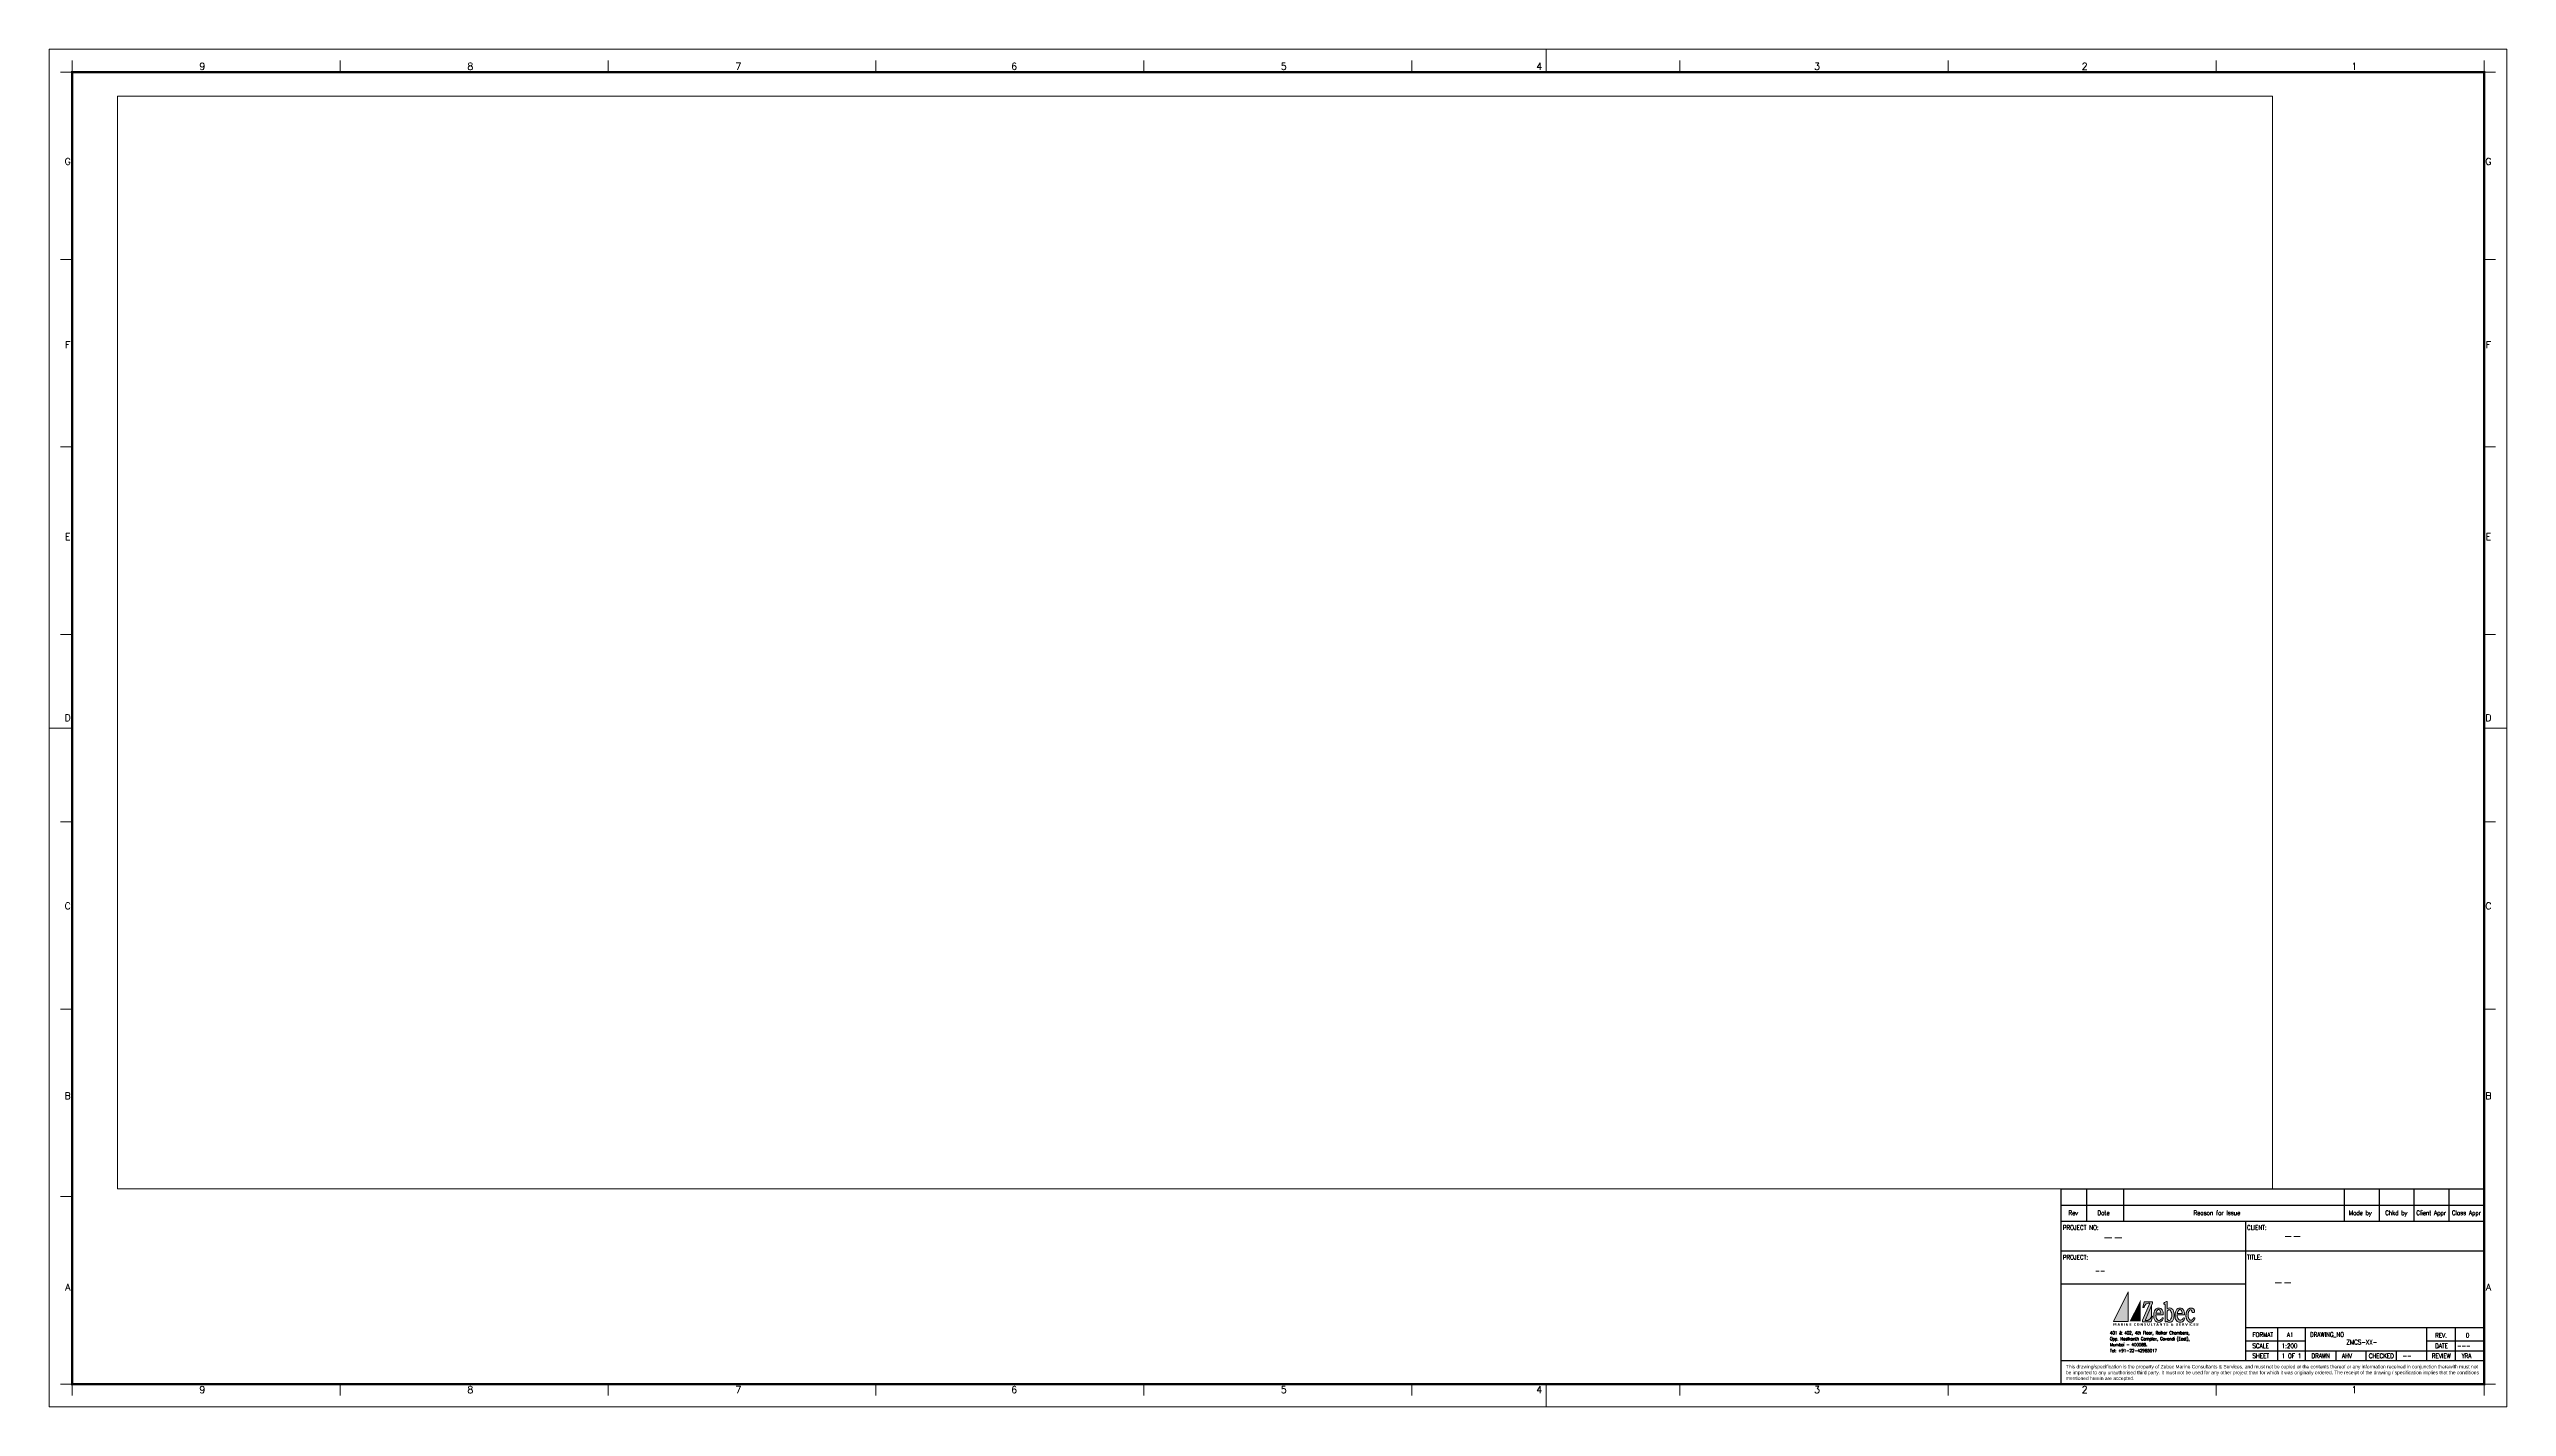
# Paper-space layout 'Layout1' of a CAD drawing. Header units: inches. Extents: x 134548 to 349662, y 206262 to 325062.
import ezdxf
from ezdxf.enums import TextEntityAlignment as Align

# ---------------------------------------------------------------- set-up
doc = ezdxf.new("R2010")
doc.units = ezdxf.units.IN
doc.header["$MEASUREMENT"] = 0
doc.layers.get('0').update_dxf_attribs({"color": 1, "lineweight": 20})
doc.layers.add('Block', color=7, linetype='Continuous', lineweight=0)
doc.styles.add('Romand', font='romand.shx')
doc.styles.add('Romans', font='romans.shx', dxfattribs={"width": 0.8})
doc.styles.get("Standard").update_dxf_attribs({"font": 'arial.ttf'})
doc.styles.add('Text', font='romans.shx')

# ---------------------------------------------------------------- blocks, each defined once
blk = doc.blocks.new('A$C129C6083')
at = {"color": 0}
for p, q in [((700.3, -203.8), (700.3, -213.8)), ((55.2, -213.8), (50.2, -213.8)), ((55.2, -213.8), (55.2, -208.8)), ((172.5, -213.8), (172.5, -208.8)), ((289.8, -213.8), (289.8, -208.8)), ((407, -213.8), (407, -208.8)), ((524.3, -213.8), (524.3, -208.8)), ((641.6, -213.8), (641.6, -208.8)), ((758.9, -213.8), (758.9, -208.8)), ((876.2, -213.8), (876.2, -208.8)), ((993.5, -213.8), (993.5, -208.8)), ((1110.8, -213.8), (1110.8, -208.8)), ((1110.8, -213.8), (1115.8, -213.8)), ((55.2, -295.8), (50.2, -295.8)), ((1110.8, -295.8), (1115.8, -295.8)), ((55.2, -377.8), (50.2, -377.8)), ((1110.8, -377.8), (1115.8, -377.8)), ((55.2, -459.8), (50.2, -459.8)), ((1110.8, -459.8), (1115.8, -459.8)), ((55.2, -500.8), (45.2, -500.8)), ((1110.8, -500.8), (1120.8, -500.8)), ((55.2, -541.8), (50.2, -541.8)), ((1110.8, -541.8), (1115.8, -541.8)), ((55.2, -623.8), (50.2, -623.8)), ((1110.8, -623.8), (1115.8, -623.8)), ((55.2, -705.8), (50.2, -705.8)), ((55.2, -787.8), (50.2, -787.8)), ((55.2, -787.8), (55.2, -792.8)), ((172.5, -787.8), (172.5, -792.8)), ((289.8, -787.8), (289.8, -792.8)), ((407, -787.8), (407, -792.8)), ((524.3, -787.8), (524.3, -792.8)), ((641.6, -787.8), (641.6, -792.8)), ((700.3, -797.8), (700.3, -787.8)), ((758.9, -787.8), (758.9, -792.8)), ((876.2, -787.8), (876.2, -792.8)), ((993.5, -787.8), (993.5, -792.8)), ((1110.8, -787.8), (1110.8, -792.8)), ((1110.8, -787.8), (1115.8, -787.8))]:
    blk.add_line(p, q, dxfattribs=at)
blk.add_lwpolyline([(45.2, -203.8), (1120.8, -203.8), (1120.8, -797.8), (45.2, -797.8)], close=True, dxfattribs=at)
at = {"color": 0, "const_width": 1}
blk.add_lwpolyline([(55.2, -787.8), (55.2, -213.8), (1110.8, -213.8), (1110.8, -787.8)], close=True, dxfattribs=at)
at = {"color": 0, "style": 'Text'}
for s, p in [('9', (112.2, -212.8)), ('8', (229.5, -212.8)), ('7', (346.8, -212.8)), ('6', (467.5, -212.8)), ('5', (585.5, -212.8)), ('4', (697.3, -212.8)), ('3', (818.9, -212.8)), ('2', (936, -212.8)), ('1', (1054, -212.8)), ('G', (53.3, -254.4)), ('G', (1112.7, -254.4)), ('F', (53.3, -334.6)), ('F', (1112.7, -334.6)), ('E', (53.3, -418.6)), ('E', (1112.7, -418.6)), ('D', (53.3, -497.8)), ('D', (1112.7, -497.8)), ('C', (53.3, -580.1)), ('C', (1112.7, -580.1)), ('B', (53.3, -663.2)), ('B', (1112.7, -663.2)), ('A', (53.3, -746.9)), ('A', (1112.7, -746.9)), ('9', (112.2, -791.8)), ('8', (229.5, -791.8)), ('7', (346.8, -791.8)), ('6', (467.5, -791.8)), ('5', (585.5, -791.8)), ('4', (697.3, -791.8)), ('3', (818.9, -791.8)), ('2', (936, -791.8)), ('1', (1054, -791.8))]:
    blk.add_text(s, height=3, dxfattribs=at).set_placement(p, align=Align.CENTER)
blk = doc.blocks.new('A$C6BCE7778')
h = blk.add_hatch(color=123)
h.paths.add_polyline_path([(5.48, 12.35), (0.1, 1.6), (5.48, 1.6)])
h.paths.add_polyline_path([(13.97, 7.36), (11.6, 1.95), (12.67, 1.95), (13.15, 2.26), (13.45, 2.55), (13.69, 2.88), (13.91, 3.25), (13.97, 3.45)])
blk.add_hatch(color=71).paths.add_polyline_path([(10.06, 9.58), (6, 1.6), (10.06, 1.6)])
h = blk.add_hatch(color=256)
h.paths.add_polyline_path([(14.37, 3.45), (13.97, 3.45), (13.91, 3.25), (13.69, 2.88), (13.45, 2.55), (13.15, 2.26), (12.67, 1.95), (11.6, 1.95), (14.35, 8.21), (14.35, 8.71), (11.24, 8.71), (10.8, 6.71), (11.25, 6.71), (11.35, 7.04), (11.53, 7.36), (11.78, 7.71), (12.07, 7.95), (12.41, 8.1), (12.71, 8.24), (13.39, 8.24), (10.67, 1.99), (10.67, 1.45), (13.81, 1.45)])
h.paths.add_polyline_path([(16.29, 2.08), (16.05, 2.32), (15.82, 2.65), (15.72, 2.97), (15.66, 3.27), (15.6, 3.63), (15.57, 3.8), (15.57, 4.02), (18.19, 4.02), (18.19, 4.85), (18.08, 5.29), (17.81, 5.87), (17.36, 6.31), (16.91, 6.48), (16.11, 6.48), (15.62, 6.19), (15.31, 5.86), (15.08, 5.49), (14.9, 5.02), (14.81, 4.6), (14.76, 4.18), (14.76, 3.5), (14.86, 2.82), (15.06, 2.28), (15.35, 1.85), (15.76, 1.47), (16.15, 1.32), (16.97, 1.32), (17.3, 1.41), (17.66, 1.69), (17.97, 2.01), (18.16, 2.3), (18.26, 2.57), (18.26, 2.73), (18.12, 2.88), (17.82, 2.88), (17.74, 2.69), (17.59, 2.45), (17.36, 2.24), (17.12, 2.09), (16.87, 1.97), (16.51, 1.97)])
h.paths.add_polyline_path([(15.6, 4.54), (15.6, 4.64), (15.66, 4.88), (15.78, 5.17), (15.92, 5.42), (16.11, 5.67), (16.31, 5.86), (16.46, 5.94), (16.67, 5.9), (16.84, 5.8), (17.01, 5.65), (17.17, 5.39), (17.28, 5.11), (17.39, 4.83), (17.39, 4.54)], flags=16)
h.paths.add_polyline_path([(21.82, 2.13), (22.06, 2.65), (22.14, 3.11), (22.18, 3.5), (22.19, 4.29), (22.12, 4.76), (21.98, 5.4), (21.71, 5.89), (21.43, 6.22), (21.06, 6.42), (20.6, 6.5), (20.2, 6.44), (19.86, 6.36), (19.69, 6.25), (19.69, 8.81), (19.39, 8.83), (19.25, 8.73), (19.01, 8.57), (18.74, 8.48), (18.62, 8.38), (18.46, 8.38), (18.46, 7.93), (18.65, 7.91), (18.85, 7.78), (18.99, 7.7), (18.99, 1.38), (19.4, 1.38), (19.58, 1.67), (19.83, 1.49), (20.05, 1.34), (20.28, 1.32), (20.9, 1.29), (21.23, 1.42), (21.57, 1.72)])
h.paths.add_polyline_path([(19.82, 2.3), (19.69, 2.51), (19.69, 5.26), (19.76, 5.41), (19.92, 5.58), (20.16, 5.76), (20.37, 5.81), (20.63, 5.79), (20.85, 5.62), (21.08, 5.25), (21.26, 4.86), (21.36, 4.26), (21.4, 3.79), (21.34, 3.36), (21.27, 2.91), (21.07, 2.5), (20.81, 2.08), (20.58, 1.95), (20.3, 1.98), (20.12, 2.03), (19.97, 2.16)], flags=16)
h.paths.add_polyline_path([(24.03, 2.11), (23.78, 2.4), (23.59, 2.73), (23.43, 3.13), (23.35, 3.55), (23.35, 4.02), (25.95, 4.02), (25.95, 4.71), (25.86, 5.12), (25.71, 5.6), (25.44, 6.01), (25.13, 6.29), (24.74, 6.46), (23.92, 6.45), (23.55, 6.3), (23.17, 6.02), (22.91, 5.6), (22.68, 5.11), (22.56, 4.53), (22.56, 3.3), (22.66, 2.81), (22.78, 2.39), (23.03, 1.96), (23.37, 1.58), (23.68, 1.38), (23.96, 1.32), (24.75, 1.32), (25.22, 1.5), (25.59, 1.82), (25.85, 2.14), (26.01, 2.39), (26.04, 2.69), (25.91, 2.89), (25.71, 2.91), (25.57, 2.83), (25.36, 2.51), (25.18, 2.3), (24.94, 2.17), (24.65, 1.99), (24.29, 1.99)])
h.paths.add_polyline_path([(23.34, 4.53), (23.4, 4.71), (23.44, 4.9), (23.54, 5.16), (23.67, 5.37), (23.81, 5.58), (24, 5.82), (24.22, 5.94), (24.44, 5.91), (24.66, 5.8), (24.87, 5.57), (25.03, 5.18), (25.13, 4.82), (25.14, 4.53)], flags=16)
h.paths.add_polyline_path([(29.25, 1.76), (29.28, 1.8), (29.31, 1.84), (29.35, 1.88), (29.38, 1.92), (29.41, 1.96), (29.43, 2), (29.46, 2.04), (29.49, 2.08), (29.52, 2.12), (29.54, 2.15), (29.57, 2.19), (29.59, 2.23), (29.62, 2.26), (29.64, 2.29), (29.66, 2.32), (29.68, 2.36), (29.7, 2.39), (29.71, 2.41), (29.73, 2.44), (29.74, 2.47), (29.75, 2.5), (29.76, 2.53), (29.77, 2.56), (29.77, 2.59), (29.77, 2.62), (29.78, 2.65), (29.77, 2.68), (29.77, 2.71), (29.77, 2.74), (29.76, 2.77), (29.75, 2.79), (29.74, 2.81), (29.73, 2.83), (29.72, 2.85), (29.7, 2.86), (29.68, 2.87), (29.66, 2.88), (29.64, 2.89), (29.61, 2.9), (29.59, 2.9), (29.56, 2.9), (29.53, 2.91), (29.5, 2.91), (29.48, 2.9), (29.45, 2.9), (29.42, 2.89), (29.4, 2.88), (29.37, 2.87), (29.35, 2.86), (29.33, 2.84), (29.32, 2.82), (29.3, 2.8), (29.28, 2.78), (29.27, 2.75), (29.25, 2.73), (29.23, 2.69), (29.2, 2.63), (29.16, 2.58), (29.11, 2.53), (29.07, 2.47), (29.02, 2.42), (28.97, 2.37), (28.92, 2.32), (28.87, 2.27), (28.82, 2.22), (28.77, 2.18), (28.72, 2.14), (28.67, 2.11), (28.62, 2.08), (28.57, 2.05), (28.52, 2.03), (28.48, 2.02), (28.43, 2.01), (28.38, 2.01), (28.33, 2.02), (28.27, 2.03), (28.21, 2.04), (28.14, 2.06), (28.08, 2.08), (28.02, 2.11), (27.96, 2.15), (27.91, 2.2), (27.87, 2.24), (27.85, 2.27), (27.82, 2.3), (27.8, 2.33), (27.78, 2.36), (27.75, 2.4), (27.73, 2.43), (27.71, 2.47), (27.68, 2.51), (27.66, 2.54), (27.64, 2.58), (27.62, 2.62), (27.6, 2.66), (27.57, 2.69), (27.55, 2.73), (27.54, 2.77), (27.52, 2.81), (27.5, 2.84), (27.48, 2.9), (27.45, 2.97), (27.43, 3.03), (27.42, 3.1), (27.4, 3.17), (27.39, 3.23), (27.37, 3.3), (27.36, 3.36), (27.36, 3.41), (27.35, 3.45), (27.35, 3.5), (27.34, 3.56), (27.34, 3.62), (27.33, 3.68), (27.33, 3.74), (27.33, 3.8), (27.33, 3.87), (27.33, 3.93), (27.33, 4), (27.33, 4.06), (27.33, 4.13), (27.34, 4.19), (27.34, 4.26), (27.35, 4.32), (27.35, 4.38), (27.36, 4.44), (27.37, 4.5), (27.38, 4.55), (27.39, 4.61), (27.4, 4.66), (27.41, 4.71), (27.42, 4.76), (27.43, 4.81), (27.44, 4.86), (27.46, 4.9), (27.47, 4.95), (27.48, 4.99), (27.49, 5.04), (27.51, 5.08), (27.52, 5.12), (27.54, 5.16), (27.55, 5.2), (27.57, 5.24), (27.59, 5.28), (27.61, 5.32), (27.63, 5.35), (27.65, 5.38), (27.67, 5.42), (27.7, 5.45), (27.72, 5.48), (27.74, 5.51), (27.77, 5.54), (27.79, 5.57), (27.82, 5.6), (27.86, 5.65), (27.91, 5.7), (27.96, 5.75), (28.02, 5.79), (28.07, 5.82), (28.12, 5.85), (28.17, 5.86), (28.22, 5.87), (28.27, 5.86), (28.31, 5.84), (28.37, 5.81), (28.42, 5.77), (28.47, 5.72), (28.52, 5.67), (28.57, 5.61), (28.6, 5.55), (28.63, 5.49), (28.65, 5.44), (28.67, 5.38), (28.68, 5.33), (28.69, 5.3), (28.7, 5.28), (28.7, 5.25), (28.71, 5.22), (28.72, 5.19), (28.73, 5.17), (28.73, 5.14), (28.74, 5.12), (28.75, 5.1), (28.76, 5.07), (28.78, 5.05), (28.79, 5.03), (28.8, 5), (28.82, 4.98), (28.83, 4.95), (28.85, 4.93), (28.87, 4.9), (28.9, 4.87), (28.93, 4.84), (28.96, 4.82), (29, 4.79), (29.15, 4.8), (29.28, 4.81), (29.37, 4.83), (29.45, 4.85), (29.5, 4.88), (29.54, 4.91), (29.57, 4.94), (29.59, 4.97), (29.61, 5), (29.63, 5.03), (29.64, 5.06), (29.66, 5.1), (29.67, 5.13), (29.68, 5.16), (29.69, 5.2), (29.69, 5.24), (29.7, 5.28), (29.7, 5.32), (29.7, 5.36), (29.7, 5.41), (29.7, 5.45), (29.69, 5.5), (29.69, 5.54), (29.68, 5.58), (29.66, 5.62), (29.65, 5.66), (29.63, 5.7), (29.61, 5.73), (29.59, 5.77), (29.57, 5.8), (29.55, 5.84), (29.52, 5.87), (29.5, 5.91), (29.47, 5.94), (29.44, 5.98), (29.41, 6.01), (29.38, 6.05), (29.35, 6.08), (29.31, 6.12), (29.28, 6.15), (29.24, 6.18), (29.2, 6.21), (29.16, 6.24), (29.12, 6.26), (29.08, 6.29), (29.04, 6.31), (29, 6.33), (28.95, 6.35), (28.91, 6.37), (28.87, 6.39), (28.83, 6.4), (28.79, 6.41), (28.75, 6.42), (28.7, 6.43), (28.66, 6.44), (28.61, 6.45), (28.57, 6.45), (28.52, 6.46), (28.47, 6.46), (28.41, 6.46), (28.36, 6.46), (28.31, 6.46), (28.26, 6.45), (28.21, 6.45), (28.17, 6.44), (28.12, 6.43), (28.08, 6.42), (28.03, 6.41), (27.99, 6.4), (27.95, 6.39), (27.9, 6.37), (27.86, 6.35), (27.81, 6.33), (27.77, 6.31), (27.72, 6.29), (27.67, 6.27), (27.62, 6.24), (27.57, 6.21), (27.52, 6.17), (27.47, 6.14), (27.42, 6.09), (27.37, 6.05), (27.32, 6), (27.27, 5.95), (27.22, 5.9), (27.18, 5.84), (27.13, 5.78), (27.09, 5.73), (27.04, 5.67), (27, 5.61), (26.96, 5.55), (26.93, 5.49), (26.89, 5.43), (26.86, 5.37), (26.83, 5.31), (26.8, 5.25), (26.78, 5.18), (26.76, 5.12), (26.74, 5.06), (26.72, 5), (26.7, 4.94), (26.68, 4.88), (26.67, 4.82), (26.65, 4.76), (26.64, 4.7), (26.63, 4.64), (26.62, 4.58), (26.61, 4.52), (26.6, 4.45), (26.59, 4.39), (26.58, 4.33), (26.57, 4.26), (26.56, 4.19), (26.56, 4.12), (26.55, 4.05), (26.55, 3.98), (26.54, 3.91), (26.54, 3.84), (26.54, 3.77), (26.54, 3.7), (26.54, 3.63), (26.54, 3.56), (26.54, 3.49), (26.55, 3.43), (26.55, 3.36), (26.56, 3.3), (26.56, 3.24), (26.57, 3.18), (26.58, 3.12), (26.59, 3.07), (26.6, 3.01), (26.61, 2.96), (26.62, 2.91), (26.63, 2.87), (26.64, 2.82), (26.65, 2.77), (26.67, 2.72), (26.68, 2.68), (26.7, 2.63), (26.72, 2.58), (26.73, 2.54), (26.75, 2.49), (26.77, 2.45), (26.78, 2.41), (26.8, 2.36), (26.82, 2.32), (26.83, 2.29), (26.85, 2.25), (26.87, 2.21), (26.89, 2.17), (26.91, 2.14), (26.93, 2.1), (26.95, 2.07), (26.97, 2.03), (26.99, 2), (27.02, 1.96), (27.04, 1.93), (27.07, 1.9), (27.1, 1.87), (27.12, 1.83), (27.15, 1.8), (27.17, 1.77), (27.2, 1.74), (27.22, 1.71), (27.25, 1.68), (27.28, 1.66), (27.3, 1.63), (27.33, 1.6), (27.36, 1.58), (27.38, 1.56), (27.41, 1.53), (27.44, 1.51), (27.47, 1.49), (27.5, 1.47), (27.53, 1.45), (27.56, 1.44), (27.59, 1.42), (27.62, 1.41), (27.66, 1.39), (27.69, 1.38), (27.72, 1.37), (27.76, 1.36), (27.8, 1.35), (27.83, 1.34), (27.87, 1.33), (27.91, 1.33), (27.95, 1.32), (27.99, 1.31), (28.04, 1.31), (28.08, 1.31), (28.13, 1.3), (28.17, 1.3), (28.22, 1.3), (28.27, 1.3), (28.33, 1.31), (28.38, 1.31), (28.43, 1.32), (28.48, 1.32), (28.53, 1.33), (28.58, 1.34), (28.63, 1.36), (28.68, 1.37), (28.73, 1.39), (28.77, 1.41), (28.82, 1.43), (28.86, 1.45), (28.91, 1.48), (28.95, 1.5), (28.99, 1.53), (29.03, 1.56), (29.07, 1.59), (29.11, 1.62), (29.14, 1.66), (29.18, 1.69), (29.21, 1.73)])
for p, q in [((10.8, 6.71), (10.8, 6.71)), ((13.97, 3.45), (13.97, 7.36))]:
    blk.add_line(p, q)
for points in [[(0.1, 1.6), (5.48, 1.6), (5.48, 12.35)], [(10.8, 6.71), (11.24, 8.71), (14.35, 8.71), (14.35, 8.21), (11.6, 1.95), (12.67, 1.95), (13.15, 2.26), (13.45, 2.55), (13.69, 2.88), (13.91, 3.25), (13.97, 3.45), (14.37, 3.45), (13.81, 1.45), (10.67, 1.45), (10.67, 1.99), (13.39, 8.24), (12.71, 8.24), (12.41, 8.1), (12.07, 7.95), (11.78, 7.71), (11.53, 7.36), (11.35, 7.04), (11.25, 6.71)], [(19.69, 5.26), (19.69, 2.51), (19.82, 2.3), (19.97, 2.16), (20.12, 2.03), (20.3, 1.98), (20.58, 1.95), (20.81, 2.08), (21.07, 2.5), (21.27, 2.91), (21.34, 3.36), (21.4, 3.79), (21.36, 4.26), (21.26, 4.86), (21.08, 5.25), (20.85, 5.62), (20.63, 5.79), (20.37, 5.81), (20.16, 5.76), (19.92, 5.58), (19.76, 5.41)], [(23.35, 4.02), (25.95, 4.02), (25.95, 4.71), (25.86, 5.12), (25.71, 5.6), (25.44, 6.01), (25.13, 6.29), (24.74, 6.46), (23.92, 6.45), (23.55, 6.3), (23.17, 6.02), (22.91, 5.6), (22.68, 5.11), (22.56, 4.53), (22.56, 3.3), (22.66, 2.81), (22.78, 2.39), (23.03, 1.96), (23.37, 1.58), (23.68, 1.38), (23.96, 1.32), (24.75, 1.32), (25.22, 1.5), (25.59, 1.82), (25.85, 2.14), (26.01, 2.39), (26.04, 2.69), (25.91, 2.89), (25.71, 2.91), (25.57, 2.83), (25.36, 2.51), (25.18, 2.3), (24.94, 2.17), (24.65, 1.99), (24.29, 1.99), (24.03, 2.11), (23.78, 2.4), (23.59, 2.73), (23.43, 3.13), (23.35, 3.55)], [(23.34, 4.53), (25.14, 4.53), (25.13, 4.82), (25.03, 5.18), (24.87, 5.57), (24.66, 5.8), (24.44, 5.91), (24.22, 5.94), (24, 5.82), (23.81, 5.58), (23.67, 5.37), (23.54, 5.16), (23.44, 4.9), (23.4, 4.71)], [(29, 4.79), (29.15, 4.8), (29.28, 4.81), (29.37, 4.83), (29.45, 4.85), (29.5, 4.88), (29.54, 4.91), (29.57, 4.94), (29.59, 4.97), (29.61, 5), (29.63, 5.03), (29.64, 5.06), (29.66, 5.1), (29.67, 5.13), (29.68, 5.16), (29.69, 5.2), (29.69, 5.24), (29.7, 5.28), (29.7, 5.32), (29.7, 5.36), (29.7, 5.41), (29.7, 5.45), (29.69, 5.5), (29.69, 5.54), (29.68, 5.58), (29.66, 5.62), (29.65, 5.66), (29.63, 5.7), (29.61, 5.73), (29.59, 5.77), (29.57, 5.8), (29.55, 5.84), (29.52, 5.87), (29.5, 5.91), (29.47, 5.94), (29.44, 5.98), (29.41, 6.01), (29.38, 6.05), (29.35, 6.08), (29.31, 6.12), (29.28, 6.15), (29.24, 6.18), (29.2, 6.21), (29.16, 6.24), (29.12, 6.26), (29.08, 6.29), (29.04, 6.31), (29, 6.33), (28.95, 6.35), (28.91, 6.37), (28.87, 6.39), (28.83, 6.4), (28.79, 6.41), (28.75, 6.42), (28.7, 6.43), (28.66, 6.44), (28.61, 6.45), (28.57, 6.45), (28.52, 6.46), (28.47, 6.46), (28.41, 6.46), (28.36, 6.46), (28.31, 6.46), (28.26, 6.45), (28.21, 6.45), (28.17, 6.44), (28.12, 6.43), (28.08, 6.42), (28.03, 6.41), (27.99, 6.4), (27.95, 6.39), (27.9, 6.37), (27.86, 6.35), (27.81, 6.33), (27.77, 6.31), (27.72, 6.29), (27.67, 6.27), (27.62, 6.24), (27.57, 6.21), (27.52, 6.17), (27.47, 6.14), (27.42, 6.09), (27.37, 6.05), (27.32, 6), (27.27, 5.95), (27.22, 5.9), (27.18, 5.84), (27.13, 5.78), (27.09, 5.73), (27.04, 5.67), (27, 5.61), (26.96, 5.55), (26.93, 5.49), (26.89, 5.43), (26.86, 5.37), (26.83, 5.31), (26.8, 5.25), (26.78, 5.18), (26.76, 5.12), (26.74, 5.06), (26.72, 5), (26.7, 4.94), (26.68, 4.88), (26.67, 4.82), (26.65, 4.76), (26.64, 4.7), (26.63, 4.64), (26.62, 4.58), (26.61, 4.52), (26.6, 4.45), (26.59, 4.39), (26.58, 4.33), (26.57, 4.26), (26.56, 4.19), (26.56, 4.12), (26.55, 4.05), (26.55, 3.98), (26.54, 3.91), (26.54, 3.84), (26.54, 3.77), (26.54, 3.7), (26.54, 3.63), (26.54, 3.56), (26.54, 3.49), (26.55, 3.43), (26.55, 3.36), (26.56, 3.3), (26.56, 3.24), (26.57, 3.18), (26.58, 3.12), (26.59, 3.07), (26.6, 3.01), (26.61, 2.96), (26.62, 2.91), (26.63, 2.87), (26.64, 2.82), (26.65, 2.77), (26.67, 2.72), (26.68, 2.68), (26.7, 2.63), (26.72, 2.58), (26.73, 2.54), (26.75, 2.49), (26.77, 2.45), (26.78, 2.41), (26.8, 2.36), (26.82, 2.32), (26.83, 2.29), (26.85, 2.25), (26.87, 2.21), (26.89, 2.17), (26.91, 2.14), (26.93, 2.1), (26.95, 2.07), (26.97, 2.03), (26.99, 2), (27.02, 1.96), (27.04, 1.93), (27.07, 1.9), (27.1, 1.87), (27.12, 1.83), (27.15, 1.8), (27.17, 1.77), (27.2, 1.74), (27.22, 1.71), (27.25, 1.68), (27.28, 1.66), (27.3, 1.63), (27.33, 1.6), (27.36, 1.58), (27.38, 1.56), (27.41, 1.53), (27.44, 1.51), (27.47, 1.49), (27.5, 1.47), (27.53, 1.45), (27.56, 1.44), (27.59, 1.42), (27.62, 1.41), (27.66, 1.39), (27.69, 1.38), (27.72, 1.37), (27.76, 1.36), (27.8, 1.35), (27.83, 1.34), (27.87, 1.33), (27.91, 1.33), (27.95, 1.32), (27.99, 1.31), (28.04, 1.31), (28.08, 1.31), (28.13, 1.3), (28.17, 1.3), (28.22, 1.3), (28.27, 1.3), (28.33, 1.31), (28.38, 1.31), (28.43, 1.32), (28.48, 1.32), (28.53, 1.33), (28.58, 1.34), (28.63, 1.36), (28.68, 1.37), (28.73, 1.39), (28.77, 1.41), (28.82, 1.43), (28.86, 1.45), (28.91, 1.48), (28.95, 1.5), (28.99, 1.53), (29.03, 1.56), (29.07, 1.59), (29.11, 1.62), (29.14, 1.66), (29.18, 1.69), (29.21, 1.73), (29.25, 1.76), (29.28, 1.8), (29.31, 1.84), (29.35, 1.88), (29.38, 1.92), (29.41, 1.96), (29.43, 2), (29.46, 2.04), (29.49, 2.08), (29.52, 2.12), (29.54, 2.15), (29.57, 2.19), (29.59, 2.23), (29.62, 2.26), (29.64, 2.29), (29.66, 2.32), (29.68, 2.36), (29.7, 2.39), (29.71, 2.41), (29.73, 2.44), (29.74, 2.47), (29.75, 2.5), (29.76, 2.53), (29.77, 2.56), (29.77, 2.59), (29.77, 2.62), (29.78, 2.65), (29.77, 2.68), (29.77, 2.71), (29.77, 2.74), (29.76, 2.77), (29.75, 2.79), (29.74, 2.81), (29.73, 2.83), (29.72, 2.85), (29.7, 2.86), (29.68, 2.87), (29.66, 2.88), (29.64, 2.89), (29.61, 2.9), (29.59, 2.9), (29.56, 2.9), (29.53, 2.91), (29.5, 2.91), (29.48, 2.9), (29.45, 2.9), (29.42, 2.89), (29.4, 2.88), (29.37, 2.87), (29.35, 2.86), (29.33, 2.84), (29.32, 2.82), (29.3, 2.8), (29.28, 2.78), (29.27, 2.75), (29.25, 2.73), (29.24, 2.7), (29.22, 2.67), (29.2, 2.65), (29.19, 2.62), (29.17, 2.59), (29.14, 2.57), (29.12, 2.54), (29.1, 2.51), (29.08, 2.49), (29.06, 2.46), (29.03, 2.43), (29.01, 2.41), (28.99, 2.38), (28.96, 2.36), (28.94, 2.33), (28.91, 2.31), (28.89, 2.28), (28.86, 2.26), (28.84, 2.24), (28.81, 2.21), (28.78, 2.19), (28.76, 2.17), (28.73, 2.15), (28.71, 2.13), (28.68, 2.12), (28.66, 2.1), (28.63, 2.09), (28.61, 2.07), (28.58, 2.06), (28.56, 2.05), (28.54, 2.04), (28.51, 2.03), (28.49, 2.02), (28.46, 2.02), (28.44, 2.02), (28.42, 2.01), (28.39, 2.01), (28.37, 2.01), (28.34, 2.02), (28.31, 2.02), (28.28, 2.02), (28.25, 2.03), (28.22, 2.03), (28.19, 2.04), (28.16, 2.05), (28.12, 2.06), (28.09, 2.07), (28.06, 2.09), (28.03, 2.1), (28, 2.12), (27.97, 2.14), (27.95, 2.16), (27.92, 2.19), (27.9, 2.21), (27.87, 2.24), (27.85, 2.27), (27.82, 2.3), (27.8, 2.33), (27.78, 2.36), (27.75, 2.4), (27.73, 2.43), (27.71, 2.47), (27.68, 2.51), (27.66, 2.54), (27.64, 2.58), (27.62, 2.62), (27.6, 2.66), (27.57, 2.69), (27.55, 2.73), (27.54, 2.77), (27.52, 2.81), (27.5, 2.84), (27.48, 2.88), (27.47, 2.92), (27.46, 2.95), (27.45, 2.98), (27.44, 3.02), (27.43, 3.05), (27.42, 3.08), (27.41, 3.12), (27.4, 3.15), (27.4, 3.18), (27.39, 3.22), (27.38, 3.25), (27.38, 3.28), (27.37, 3.32), (27.36, 3.36), (27.36, 3.41), (27.35, 3.45), (27.35, 3.5), (27.34, 3.56), (27.34, 3.62), (27.33, 3.68), (27.33, 3.74), (27.33, 3.8), (27.33, 3.87), (27.33, 3.93), (27.33, 4), (27.33, 4.06), (27.33, 4.13), (27.34, 4.19), (27.34, 4.26), (27.35, 4.32), (27.35, 4.38), (27.36, 4.44), (27.37, 4.5), (27.38, 4.55), (27.39, 4.61), (27.4, 4.66), (27.41, 4.71), (27.42, 4.76), (27.43, 4.81), (27.44, 4.86), (27.46, 4.9), (27.47, 4.95), (27.48, 4.99), (27.49, 5.04), (27.51, 5.08), (27.52, 5.12), (27.54, 5.16), (27.55, 5.2), (27.57, 5.24), (27.59, 5.28), (27.61, 5.32), (27.63, 5.35), (27.65, 5.38), (27.67, 5.42), (27.7, 5.45), (27.72, 5.48), (27.74, 5.51), (27.77, 5.54), (27.79, 5.57), (27.82, 5.6), (27.84, 5.63), (27.87, 5.66), (27.9, 5.69), (27.92, 5.71), (27.95, 5.73), (27.98, 5.76), (28, 5.78), (28.03, 5.8), (28.06, 5.81), (28.08, 5.83), (28.11, 5.84), (28.13, 5.85), (28.16, 5.86), (28.18, 5.87), (28.21, 5.87), (28.23, 5.87), (28.25, 5.86), (28.28, 5.86), (28.3, 5.85), (28.33, 5.83), (28.35, 5.82), (28.38, 5.8), (28.41, 5.78), (28.43, 5.76), (28.46, 5.73), (28.49, 5.71), (28.51, 5.68), (28.53, 5.65), (28.55, 5.62), (28.57, 5.6), (28.59, 5.57), (28.61, 5.54), (28.62, 5.51), (28.64, 5.48), (28.65, 5.45), (28.66, 5.42), (28.67, 5.39), (28.68, 5.36), (28.68, 5.33), (28.69, 5.3), (28.7, 5.28), (28.7, 5.25), (28.71, 5.22), (28.72, 5.19), (28.73, 5.17), (28.73, 5.14), (28.74, 5.12), (28.75, 5.1), (28.76, 5.07), (28.78, 5.05), (28.79, 5.03), (28.8, 5), (28.82, 4.98), (28.83, 4.95), (28.85, 4.93), (28.87, 4.9), (28.9, 4.87), (28.93, 4.84), (28.96, 4.82)]]:
    blk.add_lwpolyline(points, close=True)
for points in [[(15.55, 4.02), (18.19, 4.02), (18.19, 4.85), (18.08, 5.29), (17.81, 5.87), (17.36, 6.31), (16.91, 6.48), (16.11, 6.48), (15.62, 6.19), (15.31, 5.86), (15.08, 5.49), (14.9, 5.02), (14.81, 4.6), (14.76, 4.18), (14.76, 3.5), (14.86, 2.82), (15.06, 2.28), (15.35, 1.85), (15.76, 1.47), (16.15, 1.32), (16.97, 1.32), (17.3, 1.41), (17.66, 1.69), (17.97, 2.01), (18.16, 2.3), (18.26, 2.57), (18.26, 2.73), (18.12, 2.88), (17.82, 2.88), (17.74, 2.69), (17.59, 2.45), (17.36, 2.24), (17.12, 2.09), (16.87, 1.97), (16.51, 1.97), (16.29, 2.08), (16.05, 2.32), (15.82, 2.65), (15.72, 2.97), (15.66, 3.27), (15.6, 3.63), (15.57, 3.8), (15.57, 4.02)], [(15.57, 4.54), (17.39, 4.54), (17.39, 4.83), (17.28, 5.11), (17.17, 5.39), (17.01, 5.65), (16.84, 5.8), (16.67, 5.9), (16.46, 5.94), (16.31, 5.86), (16.11, 5.67), (15.92, 5.42), (15.78, 5.17), (15.66, 4.88), (15.6, 4.64), (15.6, 4.54)], [(18.46, 8.37), (18.46, 7.93), (18.65, 7.91), (18.85, 7.78), (18.99, 7.7), (18.99, 1.38), (19.4, 1.38), (19.58, 1.67), (19.83, 1.49), (20.05, 1.34), (20.28, 1.32), (20.9, 1.29), (21.23, 1.42), (21.57, 1.72), (21.82, 2.13), (22.06, 2.65), (22.14, 3.11), (22.18, 3.5), (22.19, 4.29), (22.12, 4.76), (21.98, 5.4), (21.71, 5.89), (21.43, 6.22), (21.06, 6.42), (20.6, 6.5), (20.2, 6.44), (19.86, 6.36), (19.69, 6.25), (19.69, 8.81), (19.39, 8.83), (19.25, 8.73), (19.01, 8.57), (18.74, 8.48), (18.62, 8.38), (18.46, 8.38)]]:
    blk.add_lwpolyline(points)
at = {"insert": (0, 0.91), "char_height": 0.8764, "width": 33.5895, "attachment_point": 1}
blk.add_mtext('{\\fVerdana|b1|i0|c0|p34;\\T1.3;MARINE CONSULTANTS & SERVICES}', dxfattribs=at)

psp = doc.layouts.get("Layout1")

# ---------------------------------------------------------------- linework, layer by layer
at = {"layer": 'Block', "lineweight": -2}
for p, q in [((310662, 223917), (347662, 223917)), ((312898, 222493), (312898, 225341)), ((316140, 222493), (316140, 225341)), ((335459, 222489), (335459, 225341)), ((338509, 222493), (338509, 225341)), ((341560, 222493), (341560, 225341)), ((344611, 222493), (344611, 225341)), ((347662, 222493), (310662, 222493)), ((326787, 222493), (326787, 210296)), ((347662, 219895), (310662, 219895)), ((326787, 216983), (310662, 216983)), ((326787, 213198), (347662, 213198)), ((329607, 210296), (329607, 213198)), ((332035, 210296), (332035, 213198)), ((342667, 210296), (342667, 213198)), ((345164, 210296), (345164, 213198)), ((326787, 212032), (332035, 212032)), ((326787, 211164), (347662, 211164)), ((334693, 211164), (334693, 210296)), ((337351, 210296), (337351, 211164)), ((340009, 210296), (340009, 211164)), ((342667, 212032), (347662, 212032)), ((347662, 210296), (310662, 210296))]:
    psp.add_line(p, q, dxfattribs=at)
psp.add_lwpolyline([(347662, 208262), (310662, 208262), (310662, 225341), (347662, 225341)], close=True, dxfattribs=at)

# ---------------------------------------------------------------- block references
at = {"xscale": 200, "yscale": 200, "zscale": 200}
psp.add_blockref('A$C129C6083', (125510, 365816), dxfattribs=at)
at = {"layer": 'Block', "xscale": 239.9999999997946, "yscale": 239.9999999997946, "zscale": 239.9999999997946}
psp.add_blockref('A$C6BCE7778', (315207, 213354), dxfattribs=at)

# ---------------------------------------------------------------- texts
at = {"layer": 'Block', "style": 'Romans'}
for s, height, width, p in [('PROJECT NO:', 400, 0.8, (310793, 221745)), ('Rev', 400, 0.8, (311293, 223040)), ('Date', 400, 0.8, (313830, 223040)), ('Reason for Issue', 400, 0.8, (322241, 223040)), ('CLIENT:', 400, 0.8, (326918, 221745)), ('CLIENT:', 400, 0.8, (326918, 221745)), ('Made by', 400, 0.8, (335838, 223040)), ('Chkd by', 400, 0.8, (339018, 223040)), ('Client Appr', 400, 0.8, (341740, 223040)), ('Class Appr', 400, 0.8, (344847, 223040)), ('PROJECT:', 400, 0.8, (310793, 219147)), ('TITLE:', 400, 0.8, (326918, 219157)), ('Tel: +91-22-42965017', 276.48, 0.9, (314923, 211043)), ('401 & 402, 4th Floor, Raikar Chambers,', 276.48, 0.9, (314923, 212598)), ('Opp. Neelkanth Complex, Govandi (East),', 276.48, 0.9, (314923, 212080)), ('Mumbai - 400088.', 276.48, 0.9, (314923, 211562)), ('SCALE', 400, 0.8, (327395, 211395)), ('SHEET', 400, 0.8, (327395, 210527)), ('FORMAT', 400, 0.8, (327395, 212375)), ('1:200', 400, 0.8, (329960, 211395)), ('1 OF 1', 400, 0.8, (329960, 210527)), ('A1', 400, 0.8, (330415, 212375)), ('DRAWING_NO', 400, 0.8, (332435, 212387)), ('DRAWN', 400, 0.8, (332563, 210527)), ('AHV', 400, 0.8, (335221, 210527)), ('CHECKED', 400, 0.8, (337579, 210524)), ('REVIEW', 400, 0.8, (343095, 210524)), ('REV.', 400, 0.8, (343384, 212316)), ('DATE', 400, 0.8, (343384, 211395)), ('---', 400, 0.8, (345307, 211395)), ('YRA', 400, 0.8, (345693, 210527)), ('0', 400, 0.8, (346073, 212318)), ('--', 400, 0.8, (340537, 210527))]:
    psp.add_text(s, height=height, dxfattribs=dict(at, width=width)).set_placement(p)
at = {"layer": 'Block', "lineweight": -2, "style": 'Romand'}
for height, p in [(800, (314319, 220711)), (700, (330131, 220879)), (400, (313610, 217958)), (728.9, (329261, 216810))]:
    psp.add_text('--', height=height, dxfattribs=at).set_placement(p)
at = {"layer": 'Block', "lineweight": -2, "style": 'Romans', "width": 0.8}
psp.add_text('ZMCS-XX-', height=400, dxfattribs=at).set_placement((335623, 211730))
at = {"layer": 'Block', "insert": (311068, 209927), "char_height": 305.084, "width": 36406.79, "attachment_point": 1}
psp.add_mtext('{\\fArial|b0|i0|c0|p34;This drawing/specification is the property of Zebec Marine Consultants & Services, and must not be copied or the contents thereof or any information received in conjunction therewith must not be imported to any unauthorised third party. It must not be used for any other project than for which it was originally ordered. The receipt of the drawing / specification implies that the conditions mentioned herein are accepted.}', dxfattribs=at)

# ---------------------------------------------------------------- viewports
at = {"layer": 'Defpoints', "linetype": 'Continuous', "ltscale": 100, "view_target_point": (151351, 542296)}
psp.add_viewport(center=(234842, 273140), size=(188641, 95599.79), view_center_point=(0, 0), view_height=47799.89, dxfattribs=at)

doc.saveas('drawing.dxf')
